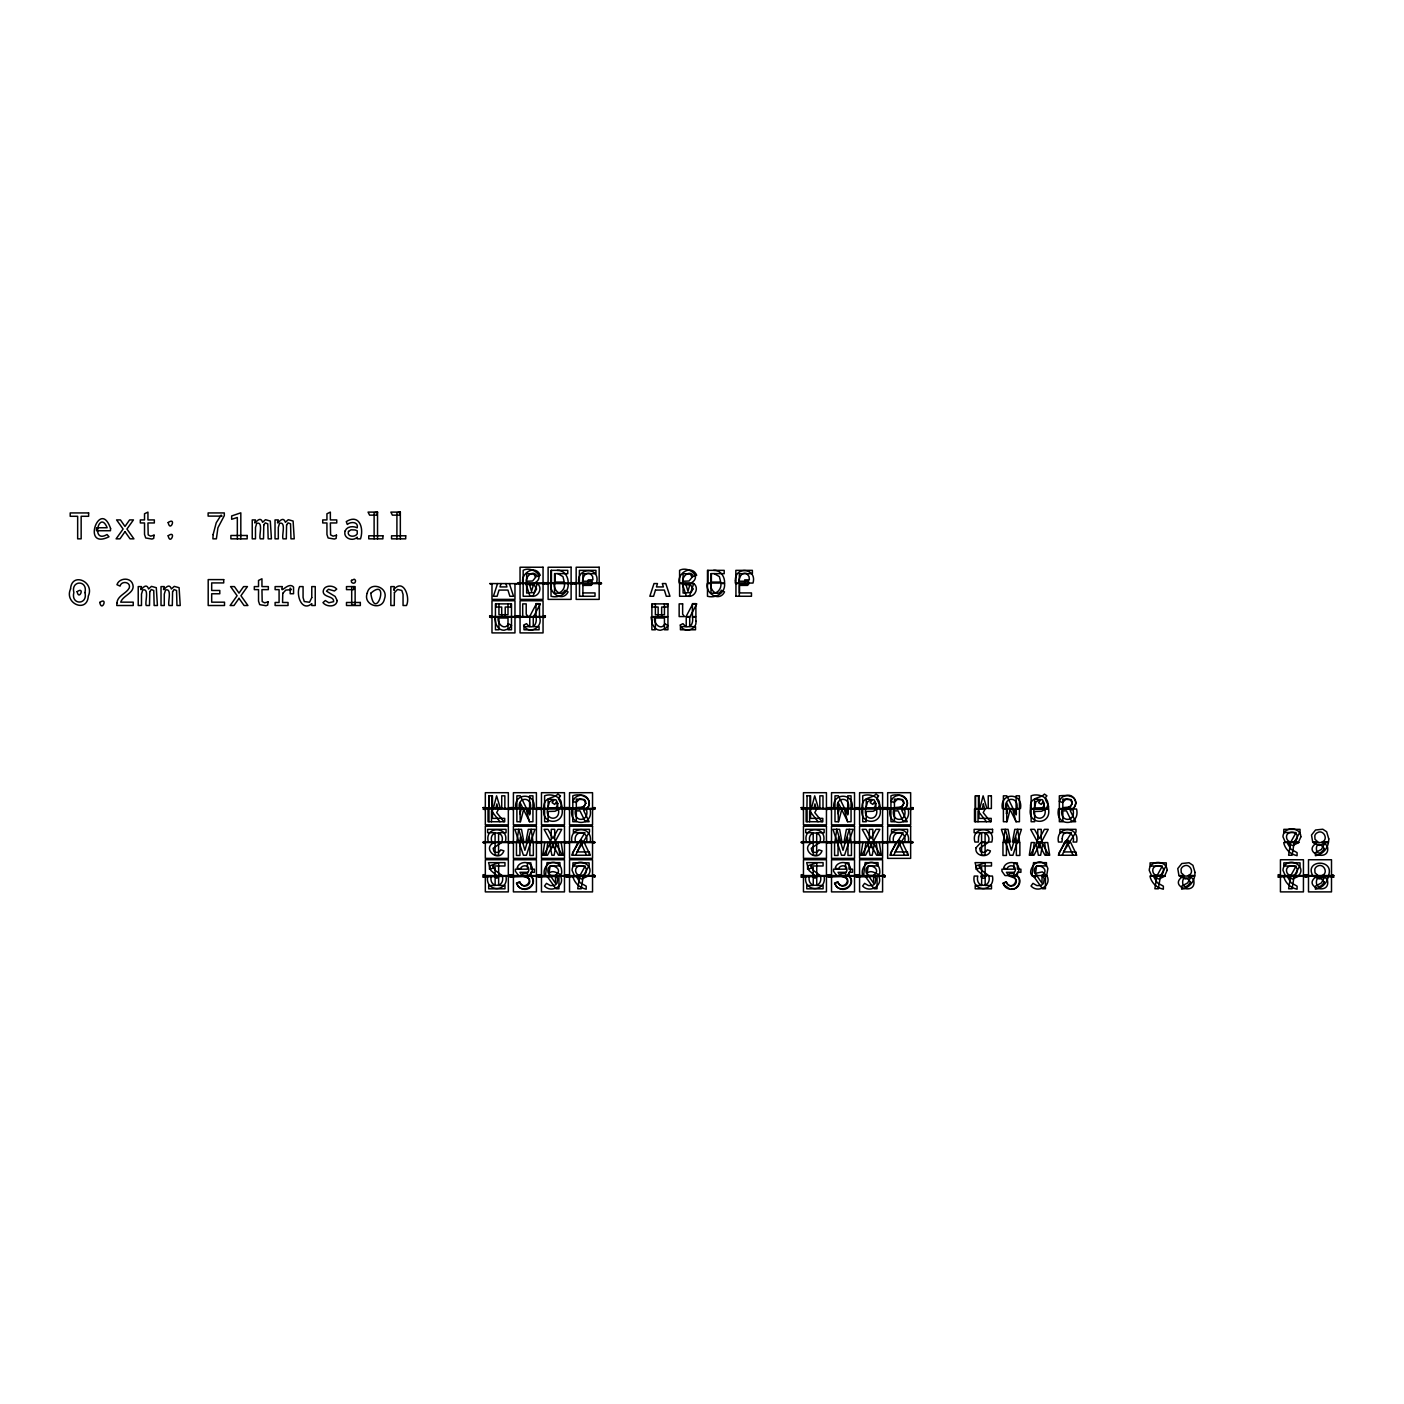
<?xml version="1.0" encoding="UTF-8"?>
<svg xmlns="http://www.w3.org/2000/svg" width="1404" height="1404" viewBox="0 0 1404 1404"><rect width="100%" height="100%" fill="white"/><g stroke="black" fill="none" stroke-linecap="round" stroke-linejoin="round"><path stroke-width="1.5" d="M520.024 811.53L519.954 813.829L521.2 809.02M515.847 808.511C512.899 792.137 536.907 792.137 533.959 808.511M543.98 808.511C542.822 796.261 553.334 799.157 557.914 794.085L560.424 795.822C555.738 799.578 563.408 803.562 561.969 808.511M562.039 809.02C564.987 825.394 540.944 825.394 543.91 809.02M572.007 809.02C567.918 826.903 594.155 826.903 590.066 809.02M833.958 808.511C831.01 792.137 855.018 792.137 852.088 808.511M862.091 808.511C860.933 796.261 871.445 799.157 876.026 794.085L878.535 795.822C873.867 799.578 881.519 803.562 880.08 808.511M880.15 809.02C883.098 825.394 859.072 825.394 862.021 809.02M890.136 809.02C886.029 826.903 912.267 826.903 908.177 809.02M522.832 583.064C520.428 572.814 535.661 564.11 540.259 575.289L537.1 576.5C533.555 568.743 524.534 576.728 526.482 583.064M578.817 583.064C575.798 567.023 600.894 566.163 596.542 583.064M568.164 583.555C569.041 592.962 559.564 598.56 551.035 596.261L551.035 583.555M502.351 876.061C505.352 888.434 488.311 888.346 491.277 876.061M575.482 842.031C572.463 829.694 589.575 829.746 586.539 842.031M820.462 876.061C823.464 888.434 806.422 888.346 809.388 876.061M893.593 842.031C890.575 829.694 907.686 829.746 904.65 842.031M1328.553 875.499C1334.625 858.528 1304.193 859.617 1312.687 875.552M558.388 809.02C561.196 821.305 544.822 821.235 547.542 809.02M876.5 809.02C879.308 821.305 862.933 821.235 865.654 809.02M1044.892 809.02C1047.7 821.305 1031.326 821.235 1034.046 809.02M519.48 808.511C516.69 796.226 533.029 796.331 530.308 808.511M547.648 808.511L549.508 801.737L552.965 799.929L553.878 800.069L552.123 802.684L554.703 804.422L556.423 801.842L558.283 808.511M575.675 809.02C571.919 822.762 590.224 822.867 586.381 809.02M837.591 808.511C834.801 796.226 851.14 796.331 848.42 808.511M865.759 808.511L867.619 801.737L871.077 799.929L871.989 800.069L870.234 802.684L872.814 804.422L874.534 801.842L876.394 808.511M893.786 809.02C890.031 822.762 908.335 822.867 904.492 809.02M1005.984 808.511C1003.193 796.226 1019.532 796.331 1016.829 808.511M1034.151 808.511L1036.012 801.737L1039.469 799.929L1040.399 800.069L1038.644 802.684L1041.206 804.422L1042.926 801.842L1044.787 808.511M1062.179 809.02C1058.423 822.762 1076.728 822.867 1072.884 809.02M505.949 876.061C509.248 892.523 484.38 892.646 487.732 876.061M824.06 876.061C827.36 892.523 802.491 892.646 805.843 876.061M582.467 583.064C582.169 578.711 584.678 571.446 590.294 573.569L592.628 576.535L592.927 579.852L588.276 579.852L588.276 583.064M571.937 842.031C568.638 825.587 593.471 825.482 590.154 842.031M738.908 583.064C738.609 578.711 741.101 571.446 746.735 573.569L749.052 576.535L749.35 579.852L744.717 579.852L744.717 583.064M890.048 842.031C886.749 825.587 911.582 825.482 908.265 842.031M682.906 583.064C680.975 576.728 689.996 568.743 693.541 576.5L696.682 575.289C692.084 564.11 676.851 572.814 679.273 583.064L692.716 583.064L691.733 582.607C702.246 576.009 687.697 565.654 679.589 570.357L679.589 583.064M564.496 583.555C565.145 589.241 560.424 594.506 554.545 593.014L554.545 583.555C552.755 589.61 561.179 597.928 564.97 590.277L568.076 591.891C563.057 602.421 548.631 593.401 550.912 583.555M545.489 875.569L547.016 862.653L559.933 862.653L559.933 865.899L550.052 865.899L549.017 873.306C555.106 867.04 563.636 881.712 561.354 868.62A8.231 8.231 0 0 0 557.423 863.53C549.754 859.037 541.979 867.935 544.612 875.569M863.6 875.569L865.127 862.653L878.044 862.653L878.044 865.899L868.163 865.899L867.128 873.306C873.218 867.04 881.747 881.712 879.466 868.62A8.231 8.231 0 0 0 875.552 863.53C867.865 859.037 860.09 867.935 862.74 875.569M1032.01 875.569L1033.537 862.653L1046.454 862.653L1046.454 865.899L1036.573 865.899L1035.538 873.306L1042.417 871.902L1046.857 875.569L1041.557 875.569C1052.772 868.725 1032.642 859.862 1034.467 872.147A4.896 4.896 0 0 0 1036.819 875.236L1037.626 875.569C1023.06 879.676 1034.344 855.492 1043.944 863.53A8.231 8.231 0 0 1 1047.858 868.62L1046.7 875.569M519.796 842.031L520.498 836.872L521.428 842.031M546.033 855.247L547.788 842.54M837.907 842.031L838.609 836.872L839.539 842.031M864.144 855.247L865.899 842.54M1006.299 842.031L1007.019 836.872L1007.932 842.031M1032.537 855.247L1034.309 842.54L1031.238 842.54L1029.29 855.247L1033.958 855.247L1039.399 844.98L1044.98 855.247L1049.683 855.247L1047.7 842.54L1044.629 842.54L1046.296 855.247M516.742 842.031L518.708 829.343L522.534 842.031M544.734 842.54L542.769 855.247L547.455 855.247L552.895 844.98L558.476 855.247L563.162 855.247L561.196 842.54M834.853 842.031L836.819 829.343M862.846 842.54L860.898 855.247L865.566 855.247L871.006 844.98L876.587 855.247L881.273 855.247L879.308 842.54M528.466 842.031L529.343 837.153L529.992 842.031M556.44 842.54L554.124 855.247L551.86 855.247L549.578 842.54M846.577 842.031L847.454 837.153L848.104 842.031M874.552 842.54L872.235 855.247L869.971 855.247L867.69 842.54M1014.969 842.031L1015.847 837.153L1016.496 842.031M525.921 842.031L528.273 829.343L534.959 829.343L530.765 842.031M553.896 842.54L552.965 847.805L552.035 842.54M844.032 842.031L846.384 829.343L853.07 829.343L848.876 842.031M872.007 842.54L871.077 847.805L870.147 842.54M1040.399 842.54L1039.486 847.805L1038.539 842.54M578.606 842.031L581.028 839.803L583.467 842.031M896.717 842.031L899.139 839.803L901.579 842.031M499.262 876.061L496.823 878.255L494.419 876.061M817.374 876.061L814.952 878.255L812.53 876.061M1328.412 876.061C1327.412 882.625 1322.077 888.328 1315.408 889.206L1315.408 886.152L1321.41 882.923L1324.727 876.851L1319.251 878.957L1313.073 876.061M495.805 808.511L496.876 803.895L497.964 808.511M523.745 809.02L520.515 821.726L516.883 821.726L516.883 809.02M813.916 808.511L814.987 803.895L816.075 808.511M841.856 809.02L838.627 821.726L834.994 821.726L834.994 809.02M1010.248 809.02L1007.037 821.726L1003.386 821.726L1003.386 809.02L1006.738 809.02L1006.738 821.726M493.26 808.511L496.595 795.822L500.421 808.511M811.372 808.511L814.706 795.822L818.532 808.511M839.311 809.02L838.065 813.829L838.135 809.02L838.346 821.726M501.035 583.555L499.999 586.925L506.949 586.925L505.914 583.555M527.114 842.54L524.903 850.297L522.692 842.54M527.272 842.031L531.168 829.343L533.046 842.031M845.226 842.54L843.014 850.297L840.803 842.54M845.383 842.031L849.297 829.343L851.175 842.031M1013.776 842.031L1017.689 829.343L1019.567 842.031L1012.442 842.031L1014.776 829.343L1021.463 829.343L1017.286 842.031M533.818 583.555L531.519 591.347L529.255 583.555M690.241 583.555L687.96 591.347L685.696 583.555M497.578 583.555L493.401 596.261L497.121 596.261L499.034 590.066L507.932 590.066L509.863 596.261L513.531 596.261L509.354 583.555M530.607 842.54L526.43 855.247L523.394 855.247L519.199 842.54M583.292 876.061L581.221 888.767L577.728 888.767L579.712 876.061M583.45 875.569L589.136 865.584L589.136 862.863L572.937 862.863L572.937 866.04L585.205 866.04L579.922 875.569M693.681 583.555L689.487 596.261L679.589 596.261L679.589 583.555L693.734 583.555C699.508 587.802 694.857 597.507 687.925 596.261M848.718 842.54L844.541 855.247L841.505 855.247L837.328 842.54M1017.11 842.54L1012.933 855.247L1009.897 855.247L1005.72 842.54M1160.441 876.061L1158.37 888.767L1154.878 888.767L1156.861 876.061M1160.599 875.569L1166.285 865.584L1166.285 862.863L1150.087 862.863L1150.087 866.04L1162.354 866.04L1157.054 875.569M1294.19 842.54L1292.101 855.247L1288.626 855.247L1290.609 842.54M1294.348 842.031L1300.034 832.063L1300.034 829.343L1283.835 829.343L1283.835 832.519L1296.103 832.519L1290.803 842.031M1294.19 876.061L1292.101 888.767L1288.626 888.767L1290.609 876.061M1294.348 875.569L1300.034 865.584L1300.034 862.863L1283.835 862.863L1283.835 866.04L1296.103 866.04L1290.803 875.569M575.693 855.247L581.063 843.084L586.503 855.247M893.804 855.247L899.174 843.084L904.615 855.247M1062.196 855.247L1067.566 843.084L1073.007 855.247M550.052 842.031L551.245 839.539L551.245 829.343L554.72 829.343L554.72 839.539L555.914 842.031M577.886 842.54L571.832 855.247L590.259 855.247L584.222 842.54M868.163 842.031L869.357 839.539L869.357 829.343L872.849 829.343L872.849 839.539L874.025 842.031M895.998 842.54L889.943 855.247L908.37 855.247L902.333 842.54M529.624 616.584L536.328 603.878L540.364 603.878L533.573 616.584M498.613 809.02L496.683 812.618L503.948 821.726M816.724 809.02L814.794 812.618L822.06 821.726M543.541 855.247L550.737 842.54M551.017 842.031L544.085 829.343L548.016 829.343L552.965 838.504L557.862 829.343L561.758 829.343L554.931 842.031M861.652 855.247L868.848 842.54M869.129 842.031L862.196 829.343L866.128 829.343L871.077 838.504L875.973 829.343L879.869 829.343L873.042 842.031M1030.062 855.247L1037.24 842.54M1037.521 842.031L1030.589 829.343L1034.537 829.343L1039.486 838.504L1044.383 829.343L1048.261 829.343L1041.435 842.031M578.852 842.54L572.569 852.667L572.569 855.247M579.168 842.031L584.994 832.642L573.411 832.642L573.411 829.343L589.504 829.343L589.504 831.958L583.204 842.031M896.963 842.54L890.68 852.667L890.68 855.247M897.279 842.031L903.105 832.642L891.522 832.642L891.522 829.343L907.616 829.343L907.616 831.958L901.315 842.031M1065.355 842.54L1059.09 852.667L1059.09 855.247M1065.671 842.031L1071.498 832.642L1059.915 832.642L1059.915 829.343L1076.008 829.343L1076.008 831.958L1069.725 842.031M582.888 842.54L577.044 851.93L589.417 851.93L589.417 855.247M900.999 842.54L895.155 851.93L907.528 851.93L907.528 855.247M1069.409 842.54L1063.548 851.93L1075.92 851.93L1075.92 855.247M558.406 798.858L560.424 795.822M876.517 798.858L878.535 795.822M559.669 808.511C566.198 798.981 552.807 792.435 544.612 795.822L544.612 808.511M877.781 808.511C884.309 798.981 870.919 792.435 862.723 795.822L862.723 808.511M1046.173 808.511C1052.719 798.981 1039.311 792.435 1031.133 795.822L1031.133 808.511M587.907 876.061L581.818 879.062L576.693 877.096L580.203 882.818L586.205 886.152L586.205 889.206L583.151 888.311A17.023 17.023 0 0 1 573.323 878.062L572.814 876.061M1298.788 876.061L1292.715 879.062L1287.591 877.096L1291.083 882.818L1297.085 886.152L1297.085 889.206L1294.032 888.311A17.023 17.023 0 0 1 1284.204 878.062L1283.712 876.061M587.679 875.569C595.594 867.619 581.537 857.528 574.587 864.671A7.424 7.424 0 0 0 572.095 870.357L574.359 875.569M1298.577 875.569C1306.492 867.619 1292.435 857.528 1285.485 864.671A7.424 7.424 0 0 0 1282.993 870.357L1285.257 875.569M586.714 809.02L583.66 810.529L589.153 821.726L585.293 821.726L579.992 810.863L576.324 810.863L576.324 821.726L572.814 821.726L572.814 809.02M587.276 808.511C594.506 799.35 581.063 792.189 572.814 795.822L572.814 808.511M904.825 809.02L901.772 810.529L907.265 821.726L903.404 821.726L898.104 810.863L894.436 810.863L894.436 821.726L890.943 821.726L890.943 809.02M905.387 808.511C912.618 799.35 899.174 792.189 890.943 795.822L890.943 808.511M1073.218 809.02L1070.164 810.529L1075.675 821.726L1071.796 821.726L1066.496 810.863L1062.828 810.863L1062.828 821.726L1059.336 821.726L1059.336 809.02M559.248 809.02L555.019 811.284L548.122 811.459L548.122 821.726L544.612 821.726L544.612 809.02M877.36 809.02L873.148 811.284L866.233 811.459L866.233 821.726L862.723 821.726L862.723 809.02M1045.769 809.02L1041.54 811.284L1034.625 811.459L1034.625 821.726L1031.133 821.726L1031.133 809.02M549.912 876.061L548.56 877.149L545.805 876.061M868.023 876.061L866.672 877.149L863.916 876.061M1036.415 876.061L1035.064 877.149L1032.309 876.061L1037.082 876.061L1042.014 883.256L1042.014 876.061L1047.086 876.061C1051.929 885.784 1037.767 893.646 1031.027 885.994L1032.993 883.344L1036.872 885.573L1040.294 885.573A5.247 5.247 0 0 0 1043.611 883.028L1044.19 878.746L1042.751 876.061M501.614 842.54L493.12 848.279L493.98 851.596L496.63 852.456A4.23 4.23 0 0 0 500.14 850.824L500.737 849.806L503.931 850.877C498.911 863.811 480.94 848.069 494.331 842.54M586.503 808.511C593.032 803.755 586.942 792.979 579.343 795.577A8.915 8.915 0 0 0 574.587 798.279L572.779 801.333L576.009 802.509L579.764 798.894L584.573 799.648C587.978 803.527 583.169 807.458 579.554 808.511M819.725 842.54L811.231 848.279L812.091 851.596L814.741 852.456A4.23 4.23 0 0 0 818.251 850.824L818.848 849.806L822.042 850.877C817.023 863.811 799.051 848.069 812.442 842.54M904.615 808.511C911.143 803.755 905.053 792.979 897.454 795.577A8.915 8.915 0 0 0 892.698 798.279L890.891 801.333L894.12 802.509L897.876 798.894L902.702 799.648C906.089 803.527 901.298 807.458 897.665 808.511M1073.025 808.511C1079.553 803.755 1073.463 792.979 1065.847 795.577A8.915 8.915 0 0 0 1061.091 798.279L1059.3 801.333L1062.512 802.509L1066.268 798.894L1071.094 799.648C1074.499 803.527 1069.69 807.458 1066.057 808.511M1192.4 876.078L1190.522 877.149A5.774 5.774 0 0 1 1193.821 880.782C1196.331 895.998 1168.795 886.731 1181.922 877.131L1180.062 876.078M1326.148 842.558L1324.27 843.628A5.774 5.774 0 0 1 1327.57 847.261C1330.079 862.46 1302.543 853.193 1315.671 843.611L1313.811 842.558M1326.148 876.078L1324.27 877.149A5.774 5.774 0 0 1 1327.57 880.782C1330.079 895.998 1302.543 886.731 1315.671 877.131L1313.811 876.078M550.614 875.569L555.615 875.569M868.743 875.569L873.727 875.569M1037.135 875.569L1042.119 875.569M1321.901 875.552C1329.026 873.253 1323.463 862.302 1317.18 866.286A4.791 4.791 0 0 0 1314.811 869.322L1315.004 872.797L1317.97 875.552M555.054 875.569C566.268 868.743 546.156 859.845 547.964 872.147A4.896 4.896 0 0 0 550.315 875.236L551.123 875.569M873.165 875.569C884.38 868.743 864.267 859.845 866.075 872.147A4.896 4.896 0 0 0 868.427 875.236L869.234 875.569M581.625 875.569L583.836 874.955A4.896 4.896 0 0 0 586.24 871.902C588.434 863.758 573.622 863.741 575.816 871.902A4.914 4.914 0 0 0 578.202 874.955L580.414 875.569M1292.522 842.031L1294.734 841.435A4.896 4.896 0 0 0 1297.12 838.381C1299.332 830.22 1284.52 830.22 1286.713 838.381A4.914 4.914 0 0 0 1289.1 841.435L1291.311 842.031M1158.774 875.569L1160.985 874.955A4.896 4.896 0 0 0 1163.389 871.902C1165.583 863.758 1150.771 863.741 1152.965 871.902A4.914 4.914 0 0 0 1155.352 874.955L1157.563 875.569M1292.522 875.569L1294.734 874.955A4.896 4.896 0 0 0 1297.12 871.902C1299.332 863.758 1284.52 863.741 1286.713 871.902A4.914 4.914 0 0 0 1289.1 874.955L1291.311 875.569M1011.354 889.206C1018.198 889.978 1022.972 880.729 1017.584 876.061L1009.178 876.061L1015.057 878.202C1017.97 881.115 1015.531 886.415 1011.406 885.942A5.019 5.019 0 0 1 1007.089 883.678L1006.089 881.835L1002.912 883.134L1004.667 886.275A7.757 7.757 0 0 0 1009.213 889.013C1016.742 891.084 1022.709 881.73 1017.251 876.061M531.484 596.261C538.434 597.507 543.085 587.802 537.311 583.555L533.064 596.261L523.165 596.261L523.165 583.555M710.968 583.555L707.335 583.555C705.071 593.401 719.497 602.421 724.517 591.891L721.41 590.277C717.619 597.928 709.196 589.61 710.968 583.555L710.968 593.014C716.847 594.506 721.568 589.241 720.936 583.555L724.587 583.555C725.482 592.962 716.005 598.56 707.476 596.261L707.476 583.555M735.836 583.555L748.56 583.555L748.56 584.538L739.329 584.538L739.329 596.261M583.011 585.398L591.119 585.398L591.119 583.555M583.011 592.927L595.033 592.927L595.033 596.261L579.396 596.261M735.836 596.261L751.473 596.261L751.473 592.927L739.452 592.927L739.452 585.398L747.542 585.398L747.542 583.555M489.663 615.724L491.979 615.724L491.979 600.754L514.97 600.754L514.97 615.724L517.269 615.724M517.743 615.724L520.042 615.724L520.042 600.754L543.05 600.754L543.05 615.724L545.349 615.724M489.663 616.514L517.269 616.514M517.743 616.514L545.349 616.514M806.931 795.822L810.582 795.822L810.582 808.511M483.029 807.651L485.328 807.651L485.328 792.698L508.336 792.698L508.336 807.651L510.635 807.651M511.109 807.651L513.408 807.651L513.408 792.698L536.416 792.698L536.416 807.651L538.715 807.651M539.171 807.651L541.47 807.651L541.47 792.698L564.478 792.698L564.478 807.651L566.777 807.651M567.234 807.651L569.533 807.651L569.533 792.698L592.541 792.698L592.541 807.651L594.84 807.651M801.157 807.651L803.457 807.651L803.457 792.698L826.447 792.698L826.447 807.651L828.764 807.651M829.22 807.651L831.519 807.651L831.519 792.698L854.527 792.698L854.527 807.651L856.826 807.651M857.282 807.651L859.581 807.651L859.581 792.698L882.589 792.698L882.589 807.651L884.889 807.651M885.345 807.651L887.644 807.651L887.644 792.698L910.652 792.698L910.652 807.651L912.951 807.651M539.171 808.511L566.777 807.616M857.282 808.511L884.889 807.616M912.951 808.511L885.345 807.616M1016.11 809.02L1019.444 809.02L1019.444 821.726L1015.934 821.726L1012.67 809.02M483.029 875.569L510.635 875.569L508.336 874.71L508.336 859.739L485.328 859.739L485.328 874.71L483.029 874.71L485.328 875.569M508.336 875.569L510.635 875.499M511.109 875.569L538.715 875.569L536.416 874.71L536.416 859.757L513.408 859.757L513.408 874.71L511.109 874.71L513.408 875.569M536.416 875.569L538.715 875.517M539.171 875.569L566.777 875.569L564.478 874.71L564.478 859.739L541.47 859.739L541.47 874.71L539.171 874.71L541.47 875.569M564.478 875.569L566.777 875.499M567.234 875.569L594.84 875.569L592.541 874.71L592.541 859.739L569.533 859.739L569.533 874.71L567.234 874.71L569.533 875.569M592.541 875.569L594.84 875.499M801.157 875.569L828.764 875.569L826.447 874.71L826.447 859.739L803.457 859.739L803.457 874.71L801.157 874.71L803.457 875.569M826.447 875.569L828.764 875.499M829.22 875.569L856.826 875.569L854.527 874.71L854.527 859.757L831.519 859.757L831.519 874.71L829.22 874.71L831.519 875.569M854.527 875.569L856.826 875.517M857.282 875.569L884.889 875.569L882.589 874.71L882.589 859.739L859.581 859.739L859.581 874.71L857.282 874.71L859.581 875.569M882.589 875.569L884.889 875.499M1278.131 875.569L1305.738 875.569L1303.438 874.71L1303.438 859.739L1280.43 859.739L1280.43 874.71L1278.131 874.71L1280.43 875.569M1303.438 875.569L1305.738 875.499M1306.194 875.552L1333.8 875.552L1331.501 874.71L1331.501 859.739L1308.493 859.739L1308.493 874.71L1306.194 874.71L1308.493 875.552M1331.501 875.552L1333.8 875.499M566.777 876.061L539.171 876.973M594.84 876.061L567.234 876.973M1306.194 876.061L1333.8 876.973M483.029 876.921L485.328 876.921L485.328 891.891L508.336 891.891L508.336 876.921L510.635 876.921M511.109 876.921L513.408 876.921L513.408 891.891L536.416 891.891L536.416 876.921L538.715 876.921M539.171 876.921L541.47 876.921L541.47 891.891L564.478 891.891L564.478 876.921L566.777 876.921M567.234 876.921L569.533 876.921L569.533 891.891L592.541 891.891L592.541 876.921L594.84 876.921M801.157 876.921L803.457 876.921L803.457 891.891L826.447 891.891L826.447 876.921L828.764 876.921M829.22 876.921L831.519 876.921L831.519 891.891L854.527 891.891L854.527 876.921L856.826 876.921M857.282 876.921L859.581 876.921L859.581 891.891L882.589 891.891L882.589 876.921L884.889 876.921M1278.131 876.921L1280.43 876.921L1280.43 891.891L1303.438 891.891L1303.438 876.921L1305.738 876.921M1306.194 876.921L1308.493 876.921L1308.493 891.891L1331.501 891.891L1331.501 876.921L1333.8 876.921M713.671 570.357C720.55 569.866 724.938 576.798 724.587 583.064L720.936 583.064L719.392 576.623L714.127 573.587M557.23 570.357C564.127 569.866 568.515 576.798 568.164 583.064M557.704 573.587L562.951 576.623L564.496 583.064M1009.581 888.802L1003.965 884.959L1003.281 883.449L1006.387 882.045C1009.985 891.505 1021.603 880.185 1012.021 876.061M536.293 583.064L535.293 582.607C545.823 576.009 531.274 565.654 523.165 570.357L523.165 583.064M1016.9 875.569L1015.654 874.867L1017.005 873.85A6.441 6.441 0 0 0 1018.9 869.251C1018.918 860.863 1005.755 860.248 1003.667 867.865L1006.861 869.076C1007.949 864.583 1015.461 864.636 1015.338 869.655A3.773 3.773 0 0 1 1012.758 873.393L1009.178 873.674L1009.178 875.569L1017.391 875.569L1017.391 872.305L1020.901 872.305L1020.901 869.181L1017.391 869.181L1017.391 862.881L1013.951 862.881L1013.951 869.181L1001.929 869.181L1001.929 871.217L1005.018 875.569L1008.669 875.569L1006.422 872.305L1013.951 872.305L1013.951 875.569M848.49 875.569L847.261 874.867L848.613 873.85A6.441 6.441 0 0 0 850.508 869.251C850.526 860.863 837.363 860.248 835.275 867.865L838.451 869.076C839.557 864.583 847.051 864.636 846.945 869.655A3.773 3.773 0 0 1 844.366 873.393L840.785 873.674L840.785 875.569M530.379 875.569L529.15 874.867L530.501 873.85A6.441 6.441 0 0 0 532.379 869.251C532.397 860.863 519.252 860.248 517.163 867.865L520.34 869.076C521.446 864.583 528.939 864.636 528.834 869.655A3.773 3.773 0 0 1 526.254 873.393L522.674 873.674L522.674 875.569M983.274 875.569L977.324 870.427L975.043 862.635L991.487 862.635L991.487 865.987L978.992 865.987L981.922 870.533L988.662 875.569L981.642 875.569L981.642 867.479L975.991 869.269L975.991 865.917L985.152 862.811L985.152 875.569M843.628 876.061C853.316 880.466 841.312 891.487 837.697 881.835L834.52 883.134L836.257 886.275A7.757 7.757 0 0 0 840.821 889.013C848.227 891.47 855.369 881.589 849.192 876.061M814.882 875.569L808.932 870.427L806.651 862.635L823.077 862.635L823.077 865.987L810.599 865.987L813.53 870.533L820.252 875.569M525.517 876.061C535.205 880.466 523.201 891.487 519.585 881.835L516.409 883.134L518.146 886.275A7.757 7.757 0 0 0 522.709 889.013C530.115 891.47 537.258 881.589 531.081 876.061M496.77 875.569L490.821 870.427L488.539 862.635L504.966 862.635L504.966 865.987L492.488 865.987L495.419 870.533L502.141 875.569M874.341 876.061L875.798 878.746L875.201 883.028A5.247 5.247 0 0 1 871.902 885.573L868.479 885.573L864.601 883.344L862.635 885.994C869.374 893.646 883.537 885.784 878.693 876.061M556.23 876.061L557.669 878.746L557.09 883.028A5.247 5.247 0 0 1 553.79 885.573L550.368 885.573L546.489 883.344L544.524 885.994C551.263 893.646 565.426 885.784 560.565 876.061M848.858 876.061C857.739 885.942 838.644 895.068 834.889 883.449L837.995 882.045L838.714 883.572A5.019 5.019 0 0 0 843.014 885.942C847.138 886.415 849.578 881.115 846.647 878.202L840.785 876.061M530.747 876.061C539.627 885.942 520.533 895.068 516.777 883.449L519.884 882.045L520.586 883.572A5.019 5.019 0 0 0 524.903 885.942C529.027 886.415 531.467 881.115 528.536 878.202L522.674 876.061M990.452 821.726L983.204 812.618L985.117 809.02L974.516 809.02L974.516 821.726L991.206 821.726L991.206 818.374L978.974 818.374L978.974 809.02M528.132 616.584L526.219 614.18L526.219 603.878L522.709 603.878L522.709 616.584M986.433 821.726L978.026 810.915L978.026 821.726M818.041 821.726L809.617 810.915L809.617 821.726M499.929 821.726L491.505 810.915L491.505 821.726M1033.449 876.061L1042.505 888.767L1045.454 888.767L1045.454 876.061M865.057 876.061L874.095 888.767L877.061 888.767L877.061 876.061M836.626 875.569L833.52 871.217L833.52 869.181L845.559 869.181L845.559 862.881L848.999 862.881L848.999 869.181L852.509 869.181L852.509 872.305L848.999 872.305L848.999 875.569M546.946 876.061L555.984 888.767L558.95 888.767L558.95 876.061M518.515 875.569L515.408 871.217L515.408 869.181L527.448 869.181L527.448 862.881L530.887 862.881L530.887 869.181L534.397 869.181L534.397 872.305L530.887 872.305L530.887 875.569M868.672 876.061L873.621 883.256L873.621 876.061M840.259 875.569L838.03 872.305L845.559 872.305L845.559 875.569M550.561 876.061L555.51 883.256L555.51 876.061M522.148 875.569L519.901 872.305L527.448 872.305L527.448 875.569M1041.733 842.54L1048.911 855.247M873.323 842.54L880.519 855.247M555.212 842.54L562.39 855.247M1009.792 809.02L1016.127 821.726M841.154 808.511L838.258 802.737L838.346 808.511M841.4 809.02L847.735 821.726M523.043 808.511L520.147 802.737L520.217 808.511M523.288 809.02L529.624 821.726M1013.284 809.02L1016.163 814.917L1016.303 809.02M844.629 808.511L838.399 795.822L834.994 795.822L834.994 808.511M844.892 809.02L847.77 814.917L847.718 809.02M526.518 808.511L520.287 795.822L516.883 795.822L516.883 808.511M526.763 809.02L529.659 814.917L529.606 809.02M1005.545 842.031L1001.368 829.343L1008.037 829.343L1010.389 842.031L1003.263 842.031L1005.211 829.343L1009.037 842.031M837.153 842.031L832.976 829.343L839.627 829.343L841.979 842.031M682.239 583.555L686.416 596.261M525.816 583.555L529.992 596.261M519.041 842.031L514.864 829.343L521.516 829.343L523.867 842.031M836.766 829.343L840.645 842.031M846.735 809.02L847.981 813.829L847.911 809.02M528.606 809.02L529.87 813.829L529.782 809.02M844.278 809.02L847.525 821.726L851.052 821.726L851.052 809.02M526.149 809.02L529.413 821.726L532.941 821.726L532.941 809.02M876.236 842.54L877.886 855.247M558.125 842.54L559.775 855.247M654.703 617.076C652.895 623.095 661.073 631.502 664.899 623.745L667.988 625.535L665.373 628.781L660.582 630.221A7.845 7.845 0 0 1 654.703 627.781L652.333 624.043L651.052 617.076L667.935 617.076L667.935 629.782L664.443 629.782L664.443 618.006L655.37 618.006L655.37 629.782L651.877 629.782L651.877 617.076M498.262 617.076C496.454 623.095 504.65 631.502 508.459 623.745L511.547 625.535L508.95 628.781L504.141 630.221A7.845 7.845 0 0 1 498.262 627.781L495.91 624.043L494.612 617.076M1016.303 811.53L1016.373 813.829L1015.127 809.02L1007.703 809.02L1006.457 813.829L1006.528 809.02M1306.194 876.078L1306.194 876.973M1305.738 876.973L1305.738 876.078L1278.131 876.973M1019.444 808.511L1019.444 795.822L1016.11 795.822L1016.11 808.511L1020.48 808.511C1023.428 792.137 999.402 792.137 1002.351 808.511L1006.738 808.511L1006.668 802.737L1009.546 808.511L1013.039 808.511L1006.791 795.822L1003.386 795.822L1003.386 808.511M1016.356 842.54L1016.356 855.457L1019.866 855.457L1019.866 842.54L1013.635 842.54L1011.406 850.297L1009.195 842.54L1002.965 842.54L1002.965 855.457L1006.44 855.457L1006.44 842.54M985.081 842.54L985.081 855.247L981.589 855.247L981.589 842.54M985.152 876.061L985.152 885.468L991.487 885.468L991.487 888.82L975.201 888.82L975.201 885.468L981.642 885.468L981.642 876.061M978.465 795.822L978.465 808.511M975.482 795.822L975.482 808.511M975.482 809.02L975.482 821.726M912.951 807.616L912.951 808.511M884.889 876.973L884.889 876.078L857.282 876.973M857.282 807.616L857.282 808.511M856.826 807.616L856.826 808.511L829.22 807.616M856.826 876.973L856.826 876.078L829.22 876.973M851.456 842.54L851.456 855.457L847.963 855.457L847.963 842.54M851.052 808.511L851.052 795.822L847.718 795.822L847.718 808.511M838.048 842.54L838.048 855.457L834.573 855.457L834.573 842.54M828.764 807.616L828.764 808.511L801.157 807.616M828.764 876.973L828.764 876.078L801.157 876.973M823.393 842.031C828.097 825.64 801.789 825.622 806.51 842.031M822.99 808.511L822.99 795.822L819.831 795.822L819.831 808.511M819.901 842.031C823.815 829.957 806.072 829.957 809.985 842.031M816.689 842.031L816.689 832.695L824.166 832.695L824.166 829.343L805.738 829.343L805.738 832.695L813.197 832.695L813.197 842.031M816.689 842.54L816.689 855.247L813.197 855.247L813.197 842.54M816.742 875.569L816.742 862.811L807.581 865.917L807.581 869.269L813.249 867.479L813.249 875.569M816.742 876.061L816.742 885.468L823.095 885.468L823.095 888.82L806.809 888.82L806.809 885.468L813.249 885.468L813.249 876.061M810.582 809.02L810.582 818.374L822.814 818.374L822.814 821.726L806.124 821.726L806.124 809.02M810.073 795.822L810.073 808.511M807.089 795.822L806.931 808.511M807.089 809.02L807.089 821.726M748.56 583.064L748.56 581.221L739.329 581.221L739.329 573.692L752.386 573.692L752.386 570.357L735.836 570.357L735.836 583.064M735.942 583.555L735.942 596.261M711.372 573.692L711.372 582.081L719.48 582.081L719.48 583.064L707.476 583.064L707.476 570.357L724.201 570.357L724.201 573.692L710.968 573.587L710.968 583.064M707.879 570.357L707.879 583.064M667.462 603.878L667.462 607.037L661.653 607.037L661.653 616.584M664.443 603.878L664.443 614.724L655.37 614.724L655.37 603.878M658.143 616.584L658.143 607.037L652.351 607.037L652.351 603.878M594.84 807.616L594.84 808.511L567.234 807.616M594.84 876.078L594.84 876.973M592.137 583.064L592.137 581.221L582.906 581.221L582.906 573.692L595.945 573.692L595.945 570.357L579.396 570.357L579.396 583.064M592.137 583.555L592.137 584.538L582.906 584.538L582.906 596.261M579.519 583.555L579.519 596.261M566.777 876.078L566.777 876.973M563.039 583.064L563.039 582.081L554.949 582.081L554.949 573.692M554.545 583.064L554.545 573.587L567.76 573.692L567.76 570.357L551.035 570.357L551.035 583.064M551.439 570.357L551.439 583.064M545.349 615.672L545.349 616.567M539.469 616.584L539.469 603.65L535.995 603.65L535.995 616.584M539.469 617.076C543.594 627.412 528.501 635.573 523.604 625.113L526.518 623.657L529.045 626.395C535.064 628.694 537.135 621.621 535.995 617.076M539.171 807.616L539.171 808.511M538.715 807.616L538.715 808.511L511.109 807.616M538.715 876.973L538.715 876.078L511.109 876.973M533.274 617.076L533.274 626.623L539.083 626.623L539.083 629.782L523.99 629.782L523.99 626.623L529.782 626.623L529.782 617.076M533.344 842.54L533.344 855.457L529.852 855.457L529.852 842.54M532.941 808.511L532.941 795.822L529.606 795.822L529.606 808.511M520.024 809.02L520.217 821.726M519.936 842.54L519.936 855.457L516.461 855.457L516.461 842.54M517.743 615.672L517.743 616.567M517.269 615.672L517.269 616.567M511.495 616.584L511.495 603.878L495.436 603.878L495.436 616.584M511.495 617.076L511.495 629.782L508.002 629.782L508.002 618.006L498.947 618.006L498.947 629.782L495.436 629.782L495.436 617.076M511.021 603.878L511.021 607.037L505.212 607.037L505.212 616.584M510.635 807.616L510.635 808.511L483.029 807.616M510.635 876.973L510.635 876.078L483.029 876.973M508.002 603.878L508.002 614.724L498.947 614.724L498.947 603.878M505.282 842.031C509.985 825.64 483.678 825.622 488.399 842.031M504.861 808.511L504.861 795.822L501.719 795.822L501.719 808.511M501.719 616.584L501.719 607.037L495.928 607.037L495.928 603.878M501.79 842.031C505.703 829.957 487.96 829.957 491.874 842.031M498.631 875.569L498.631 862.811L489.469 865.917L489.469 869.269L495.138 867.479L495.138 875.569M498.631 876.061L498.631 885.468L504.984 885.468L504.984 888.82L488.697 888.82L488.697 885.468L495.138 885.468L495.138 876.061M498.578 842.031L498.578 832.695L506.054 832.695L506.054 829.343L487.627 829.343L487.627 832.695L495.086 832.695L495.086 842.031M498.578 842.54L498.578 855.247L495.086 855.247L495.086 842.54M492.471 808.511L492.471 795.822L488.803 795.822L488.803 808.511M492.471 809.02L492.471 818.374L504.703 818.374L504.703 821.726L488.013 821.726L488.013 809.02M491.962 795.822L491.962 808.511M489.663 615.672L489.663 616.567M488.978 795.822L488.978 808.511M488.978 809.02L488.978 821.726M400.333 538.838L400.333 512.109L390.856 512.109L392.4 515.145L399.649 515.145L400.333 512.109L396.911 512.741L396.911 538.838M377.536 538.838L377.536 512.109L368.041 512.109L369.603 515.145L376.851 515.145L377.536 512.109L374.113 512.741L374.113 538.838M353.738 586.591L353.738 589.627L346.49 589.627L346.49 586.591L355.124 586.591L355.124 605.142L351.702 605.142L351.702 586.591M240.821 538.838L240.821 512.829L231.66 515.952L231.66 519.287L237.329 517.497L237.329 538.838M110.583 528.518L110.46 530.73L96.525 530.73L96.525 527.746L107.178 527.746C99.175 508.687 90.488 544.296 107.02 534.52L109.003 536.749C80.748 550.737 99.965 497.56 110.583 528.518M213.11 534.608L212.917 538.838L216.391 538.838L217.918 527.781L224.307 515.654L224.307 512.934L208.125 512.934L208.125 516.11L221.99 516.11L221.112 515.11L216.234 522.762L213.11 534.608M1030.536 807.598L1030.483 808.511L1048.472 808.511C1049.911 803.562 1042.259 799.578 1046.928 795.822L1044.436 794.085C1040.452 798.999 1029.483 796.331 1030.536 807.598M1048.542 809.02C1051.508 825.394 1027.465 825.394 1030.413 809.02L1048.542 809.02M1058.528 809.02C1054.422 826.903 1080.659 826.903 1076.57 809.02L1058.528 809.02M735.38 580.817L735.257 583.064L752.983 583.064C757.476 568.093 734.59 565.636 735.38 580.817M116.936 603.106L116.778 605.51L133.222 605.51L133.222 602.158L120.726 602.158C123.078 594.84 137.065 592.506 132.064 582.713C128.712 577.062 118.884 578.466 116.953 584.696L120.06 586.1C121.253 580.414 131.169 581.818 129.256 587.96C126.184 593.769 117.374 595.612 116.936 603.106M84.942 592.558C88.119 605.159 70.674 605.212 73.85 592.558C70.726 579.975 88.101 579.887 84.942 592.558M978.553 836.942L978.377 842.031L974.902 842.031C970.182 825.622 996.489 825.64 991.803 842.031L988.293 842.031C991.838 834.643 980.308 827.728 978.553 836.942M988.855 876.061C991.856 888.434 974.815 888.346 977.781 876.061L974.236 876.061C970.884 892.646 995.752 892.523 992.452 876.061L988.855 876.061M1062.231 838.609L1061.986 842.031L1058.44 842.031C1055.159 825.587 1079.974 825.482 1076.657 842.031L1073.06 842.031C1076.201 832.905 1062.442 827.851 1062.231 838.609M70.551 588.943C63.882 603.474 87.153 613.583 88.294 596.156C94.981 581.625 71.657 571.516 70.551 588.943M1195.032 872.446L1194.804 875.499L1188.153 875.552C1195.295 873.253 1189.732 862.302 1183.432 866.286A4.791 4.791 0 0 0 1181.062 869.322L1181.255 872.797L1184.221 875.552L1178.939 875.552L1177.763 868.567L1181.817 863.513L1189.048 862.74L1192.909 865.285L1195.032 872.446M1328.781 838.925L1328.553 841.979L1321.901 842.031C1329.026 839.732 1323.463 828.764 1317.18 832.765A4.791 4.791 0 0 0 1314.811 835.801L1315.004 839.259L1317.97 842.031L1312.687 842.031L1311.511 835.047L1315.548 829.992L1322.796 829.22L1326.657 831.765L1328.781 838.925M695.893 621.042C697.384 630.203 683.186 633.485 680.045 625.113L682.958 623.657L685.485 626.395C691.505 628.694 693.576 621.621 692.418 617.076L695.893 617.076L695.893 621.042M311.776 597.595L309.529 602.246L304.282 601.544L303.071 597.525L303.071 586.591L299.614 586.591C295.682 594.418 301.632 612.39 311.776 603.65L311.776 605.51L315.233 605.51L315.233 586.591L311.776 586.591L311.776 597.595M394.401 592.628L394.261 605.51L390.838 605.51L390.838 586.591L394.261 586.591L394.261 590.435L393.752 589.592C403.474 577.851 410.547 597.279 406.476 605.51L403.053 605.51L403.053 594.401L401.825 590.47L397.578 589.452L394.401 592.628M367.216 593.208C362.601 605.019 382.099 611.477 384.468 598.911C389.083 587.065 369.603 580.624 367.216 593.208M337.153 600.561C336.767 607.405 326.342 607.248 322.973 602.614L325.289 600.543L328.852 602.755L333.608 601.667C334.345 595.682 322.762 597.771 323.201 591.154C323.92 584.871 333.432 584.854 336.732 589.101L334.433 590.996L328.466 589.276L326.5 591.172L335.135 596.419L337.153 600.561M976.061 847.718C974.06 856.212 988.223 858.774 990.434 850.877L987.258 849.806L986.643 850.824A4.23 4.23 0 0 1 983.151 852.456L980.483 851.596L979.623 848.279L988.135 842.54L980.834 842.54L976.061 847.718M149.789 591.663L149.508 605.51L146.227 605.51C144.647 602.667 149.701 587.855 142.717 589.996L141.488 594.085L141.488 605.51L138.224 605.51L138.224 586.591L141.488 586.591C138.417 595.787 145.612 579.975 148.578 588.996L151.456 586.363L156.3 587.697L157.423 605.51L154.142 605.51L153.756 590.505L151.263 589.54L149.789 591.663M172.587 591.663L172.306 605.51L169.024 605.51C167.445 602.667 172.499 587.855 165.532 589.996L164.286 594.085L164.286 605.51L161.021 605.51L161.021 586.591L164.286 586.591C161.214 595.787 168.41 579.975 171.376 588.996L174.254 586.363L179.098 587.697L180.221 605.51L176.957 605.51L176.553 590.505L174.061 589.54L172.587 591.663M263.794 524.991L263.513 538.838L260.231 538.838C258.652 535.995 263.706 521.182 256.739 523.323L255.493 527.413L255.493 538.838L252.229 538.838L252.229 519.919L255.493 519.919C252.422 529.115 259.617 513.302 262.583 522.323L265.461 519.691L270.305 521.042L271.428 538.838L268.164 538.838L267.76 523.832L265.268 522.867L263.794 524.991M286.591 524.991L286.311 538.838L283.046 538.838C281.449 535.995 286.504 521.182 279.536 523.323L278.308 527.413L278.308 538.838L275.026 538.838L275.026 519.919L278.308 519.919C275.219 529.115 282.415 513.302 285.381 522.323L288.259 519.691L293.103 521.042L294.226 538.838L290.961 538.838L290.558 523.832L288.066 522.867L286.591 524.991M370.779 593.243C375.394 623.955 390.681 575.78 370.779 593.243M154.089 535.17L153.685 538.416L151.965 539.048L145.7 537.978L144.524 534.45L144.524 522.955L140.312 522.955L140.312 519.919L144.524 519.919L144.524 513.776L147.946 512.109L147.946 519.919L154.335 519.919L154.335 522.955L147.946 522.955L148.175 534.889L150.667 536.17L154.089 535.17M268.094 601.842L267.69 605.089L265.988 605.721L259.705 604.65L258.529 601.123L258.529 589.627L254.317 589.627L254.317 586.591L258.529 586.591L258.529 580.449L261.951 578.781L261.951 586.591L268.339 586.591L268.339 589.627L261.951 589.627L262.179 601.561L264.672 602.842L268.094 601.842M336.504 535.17L336.1 538.416L334.38 539.048L328.115 537.978L326.939 534.45L326.939 522.955L322.727 522.955L322.727 519.919L326.939 519.919L326.939 513.776L330.361 512.109L330.361 519.919L336.749 519.919L336.749 522.955L330.361 522.955L330.589 534.889L333.081 536.17L336.504 535.17M282.783 593.295L282.555 602.474L288.031 602.474L288.031 605.51L275.114 605.51L275.114 602.474L279.08 602.474L279.08 589.627L275.114 589.627L275.114 586.591L282.344 586.591C279.607 595.665 288.259 580.975 293.559 587.083L293.559 593.734L290.189 593.734L290.189 588.101L291.4 589.662L285.837 590.084L282.783 593.295M345.156 530.94C342.716 538.083 352.667 541.997 357.23 537.17L357.23 538.838L360.512 538.838C364.092 527.834 359.178 513.495 346.279 521.604L347.297 524.464C350.684 521.393 358.704 521.639 357.23 527.834C353.299 525.816 346.928 526.219 345.156 530.94M1167.128 870.357L1164.829 875.569L1151.508 875.569L1149.244 870.357A7.424 7.424 0 0 1 1151.736 864.671C1156.791 860.073 1167.215 862.776 1167.128 870.357M1300.859 836.837L1298.577 842.031L1285.257 842.031L1282.993 836.837A7.424 7.424 0 0 1 1285.485 831.15C1290.539 826.552 1300.964 829.255 1300.859 836.837M1075.762 803.299L1073.779 808.511L1059.336 808.511L1059.336 795.822C1065.162 795.243 1076.008 794.699 1075.762 803.299M983.379 803.895L982.309 808.511L979.781 808.511L983.116 795.822L986.924 808.511L984.467 808.511L983.379 803.895M351.456 580.378C350.158 583.432 355.563 584.52 355.528 581.203A2.106 2.106 0 0 0 354.247 579.22L351.456 580.378M1042.944 842.54L1040.627 855.247L1038.363 855.247L1036.082 842.54L1042.944 842.54M1065.25 841.347L1069.971 842.031L1067.531 839.803L1065.25 841.347M77.132 591.646C78.94 601.351 85.258 585.994 77.132 591.646M99.772 602.421C101.79 612.653 108.371 596.402 99.772 602.421M168.182 535.749C170.182 545.981 176.764 529.729 168.182 535.749M985.766 876.061C984.397 882.01 975.534 873.499 985.766 876.061M1190.557 882.186C1180.325 897.332 1179.746 867.356 1190.557 882.186M1324.305 848.665C1314.074 863.793 1313.477 833.836 1324.305 848.665M1324.305 882.186C1314.074 897.332 1313.477 867.356 1324.305 882.186M168.182 522.534C170.147 532.765 176.799 516.567 168.182 522.534M536.521 588.978L534.696 592.453L526.658 593.067L526.658 584.397L534.31 585.064L536.521 588.978M585.749 803.369L583.906 807.002L576.324 807.616L576.324 799.051L583.959 799.736L585.749 803.369M692.944 588.978L691.137 592.453L683.081 593.067L683.081 584.397L690.75 585.064L692.944 588.978M903.86 803.369L902.017 807.002L894.436 807.616L894.436 799.051L902.07 799.736L903.86 803.369M1072.27 803.369L1070.41 807.002L1062.828 807.616L1062.828 799.051L1070.462 799.736L1072.27 803.369M535.608 577.307L532.625 580.993L526.658 581.256L526.658 573.552L533.924 574.113L535.608 577.307M692.049 577.307L689.066 580.993L683.081 581.256L683.081 573.552L690.364 574.113L692.049 577.307M557.844 803.65L557.388 805.773A3.984 3.984 0 0 1 554.685 808.037L548.122 808.213L548.122 799.051L556.002 799.806L557.844 803.65M875.956 803.65L875.499 805.773A3.984 3.984 0 0 1 872.797 808.037L866.233 808.213L866.233 799.051L874.113 799.806L875.956 803.65M1044.348 803.65L1043.909 805.773A3.984 3.984 0 0 1 1041.206 808.037L1034.625 808.213L1034.625 799.051L1042.523 799.806L1044.348 803.65M348.49 531.449C346.525 536.819 354.966 537.714 357.23 533.871L357.23 530.817L355.177 529.975L350.982 529.817L348.49 531.449M1194.664 876.061C1193.663 882.625 1188.328 888.328 1181.659 889.206L1181.659 886.152L1187.661 882.923L1190.978 876.851L1185.502 878.957L1179.325 876.061L1194.664 876.061M1328.412 842.54C1327.412 849.104 1322.077 854.808 1315.408 855.685L1315.408 852.632L1321.41 849.402L1324.727 843.33L1319.251 845.436L1313.073 842.54L1328.412 842.54M655.475 590.066L653.562 596.261L649.841 596.261L654.018 583.555L657.476 583.555L656.44 586.925L663.39 586.925L662.337 583.555L665.777 583.555L669.971 596.261L666.286 596.261L664.355 590.066L655.475 590.066M1037.767 839.539L1036.573 842.031L1042.435 842.031L1041.241 839.539L1041.241 829.343L1037.767 829.343L1037.767 839.539M1064.39 842.54L1058.335 855.247L1076.763 855.247L1070.726 842.54L1064.39 842.54M692.769 603.878L686.065 616.584L690.013 616.584L696.805 603.878L692.769 603.878M124.991 531.66L119.989 538.838L116.111 538.838L123.096 529.045L116.585 519.919L120.428 519.919L124.991 526.447L129.589 519.919L133.433 519.919L126.939 529.045L133.906 538.838L130.045 538.838L124.991 531.66M239.013 598.332L233.994 605.51L230.133 605.51L237.1 595.717L230.589 586.591L234.433 586.591L239.013 593.12L243.594 586.591L247.437 586.591L240.944 595.717L247.911 605.51L244.068 605.51L239.013 598.332M1165.057 876.061L1158.967 879.062L1153.842 877.096L1157.352 882.818L1163.354 886.152L1163.354 889.206L1160.301 888.311A17.023 17.023 0 0 1 1150.473 878.062L1149.964 876.061L1165.057 876.061M1298.788 842.54L1292.715 845.541L1287.591 843.576L1291.083 849.297L1297.085 852.632L1297.085 855.685L1294.032 854.79A17.023 17.023 0 0 1 1284.204 844.541L1283.712 842.54L1298.788 842.54M88.627 512.934L70.2 512.934L70.2 516.286L77.659 516.286L77.659 538.838L81.151 538.838L81.151 516.286L88.627 516.286L88.627 512.934M247.174 535.486L230.888 535.486L230.888 538.838L247.174 538.838L247.174 535.486M382.906 535.802L368.743 535.802L368.743 538.838L382.906 538.838L382.906 535.802M405.703 535.802L391.558 535.802L391.558 538.838L405.703 538.838L405.703 535.802M543.05 567.234L520.042 567.234L520.042 582.204L517.743 583.046L545.349 582.993L543.05 582.204L543.05 567.234M571.112 567.234L548.104 567.234L548.104 582.204L545.805 583.046L573.411 583.064L571.112 582.204L571.112 567.234M599.175 567.234L576.166 567.234L576.166 582.204L573.867 583.046L601.474 583.064L599.175 582.204L599.175 567.234M223.71 579.606L208.196 579.606L208.196 605.51L224.517 605.51L224.517 602.176L211.688 602.176L211.688 593.769L219.796 593.769L219.796 590.47L211.688 590.47L211.688 582.923L223.71 582.923L223.71 579.606M517.269 583.625L489.663 583.555L491.979 584.415L491.979 599.385L514.97 599.385L514.97 584.415L517.269 583.573M545.349 583.625L517.743 583.555L520.042 584.415L520.042 599.385L543.05 599.385L543.05 584.415L545.349 583.573M573.411 583.625L545.805 583.555L548.104 584.415L548.104 599.385L571.112 599.385L571.112 584.415L573.411 583.573M601.474 583.625L573.867 583.625L576.166 584.415L576.166 599.385L599.175 599.385L599.175 584.415L601.474 583.573M360.337 602.474L346.49 602.474L346.49 605.51L360.337 605.51L360.337 602.474M695.893 603.65L692.418 603.65L692.418 616.584L695.893 616.584L695.893 603.65M667.935 603.878L651.877 603.878L651.877 616.584L667.935 616.584L667.935 603.878M682.642 603.878L679.15 603.878L679.15 616.584L684.555 616.584L682.642 614.18L682.642 603.878M517.269 617.076L489.663 617.076L491.979 617.936L491.979 632.906L514.97 632.906L514.97 617.936L517.269 617.093M545.349 617.076L517.743 617.076L520.042 617.936L520.042 632.906L543.05 632.906L543.05 617.936L545.349 617.093M689.715 617.076L686.223 617.076L686.223 626.623L680.431 626.623L680.431 629.782L695.524 629.782L695.524 626.623L689.715 626.623L689.715 617.076M978.974 795.822L975.324 795.822L975.324 808.511L978.974 808.511L978.974 795.822M991.382 795.822L988.24 795.822L988.24 808.511L991.382 808.511L991.382 795.822M510.635 809.09L483.029 809.09L485.328 809.88L485.328 824.85L508.336 824.85L508.336 809.88L510.635 809.037M538.715 809.02L511.109 809.02L513.408 809.88L513.408 824.85L536.416 824.85L536.416 809.88L538.715 809.037M566.777 809.02L539.171 809.09L541.47 809.88L541.47 824.85L564.478 824.85L564.478 809.88L566.777 809.037M594.84 809.09L567.234 809.09L569.533 809.88L569.533 824.85L592.541 824.85L592.541 809.88L594.84 809.037M828.764 809.02L801.157 809.02L803.457 809.88L803.457 824.85L826.447 824.85L826.447 809.88L828.764 809.037M856.826 809.09L829.22 809.02L831.519 809.88L831.519 824.85L854.527 824.85L854.527 809.88L856.826 809.037M884.889 809.09L857.282 809.02L859.581 809.88L859.581 824.85L882.589 824.85L882.589 809.88L884.889 809.037M912.951 809.09L885.345 809.09L887.644 809.88L887.644 824.85L910.652 824.85L910.652 809.88L912.951 809.037M508.336 826.219L485.328 826.219L485.328 841.189L483.029 842.031L510.635 842.031L508.336 841.189L508.336 826.219M536.416 826.219L513.408 826.219L513.408 841.189L511.109 842.031L538.715 842.031L536.416 841.189L536.416 826.219M564.478 826.219L541.47 826.219L541.47 841.189L539.171 842.031L566.777 841.979L564.478 841.189L564.478 826.219M592.541 826.219L569.533 826.219L569.533 841.189L567.234 842.031L594.84 841.979L592.541 841.189L592.541 826.219M826.447 826.219L803.457 826.219L803.457 841.189L801.157 842.031L828.764 842.031L826.447 841.189L826.447 826.219M854.527 826.219L831.519 826.219L831.519 841.189L829.22 842.031L856.826 842.031L854.527 841.189L854.527 826.219M882.589 826.219L859.581 826.219L859.581 841.189L857.282 842.031L884.889 841.979L882.589 841.189L882.589 826.219M910.652 826.219L887.644 826.219L887.644 841.189L885.345 842.031L912.951 841.979L910.652 841.189L910.652 826.219M992.558 829.343L974.13 829.343L974.13 832.695L981.589 832.695L981.589 842.031L985.081 842.031L985.081 832.695L992.558 832.695L992.558 829.343M510.635 842.54L483.029 842.611L485.328 843.4L485.328 858.37L508.336 858.37L508.336 843.4L510.635 842.558M538.715 842.611L511.109 842.54L513.408 843.4L513.408 858.37L536.416 858.37L536.416 843.4L538.715 842.558M566.777 842.611L539.171 842.611L541.47 843.4L541.47 858.37L564.478 858.37L564.478 843.4L566.777 842.558M594.84 842.611L567.234 842.54L569.533 843.4L569.533 858.37L592.541 858.37L592.541 843.4L594.84 842.558M828.764 842.54L801.157 842.54L803.457 843.4L803.457 858.37L826.447 858.37L826.447 843.4L828.764 842.558M856.826 842.611L829.22 842.611L831.519 843.4L831.519 858.37L854.527 858.37L854.527 843.4L856.826 842.558M884.889 842.611L857.282 842.611L859.581 843.4L859.581 858.37L882.589 858.37L882.589 843.4L884.889 842.558M912.951 842.54L885.345 842.54L887.644 843.4L887.644 858.37L910.652 858.37L910.652 843.4L912.951 842.558"/></g></svg>
